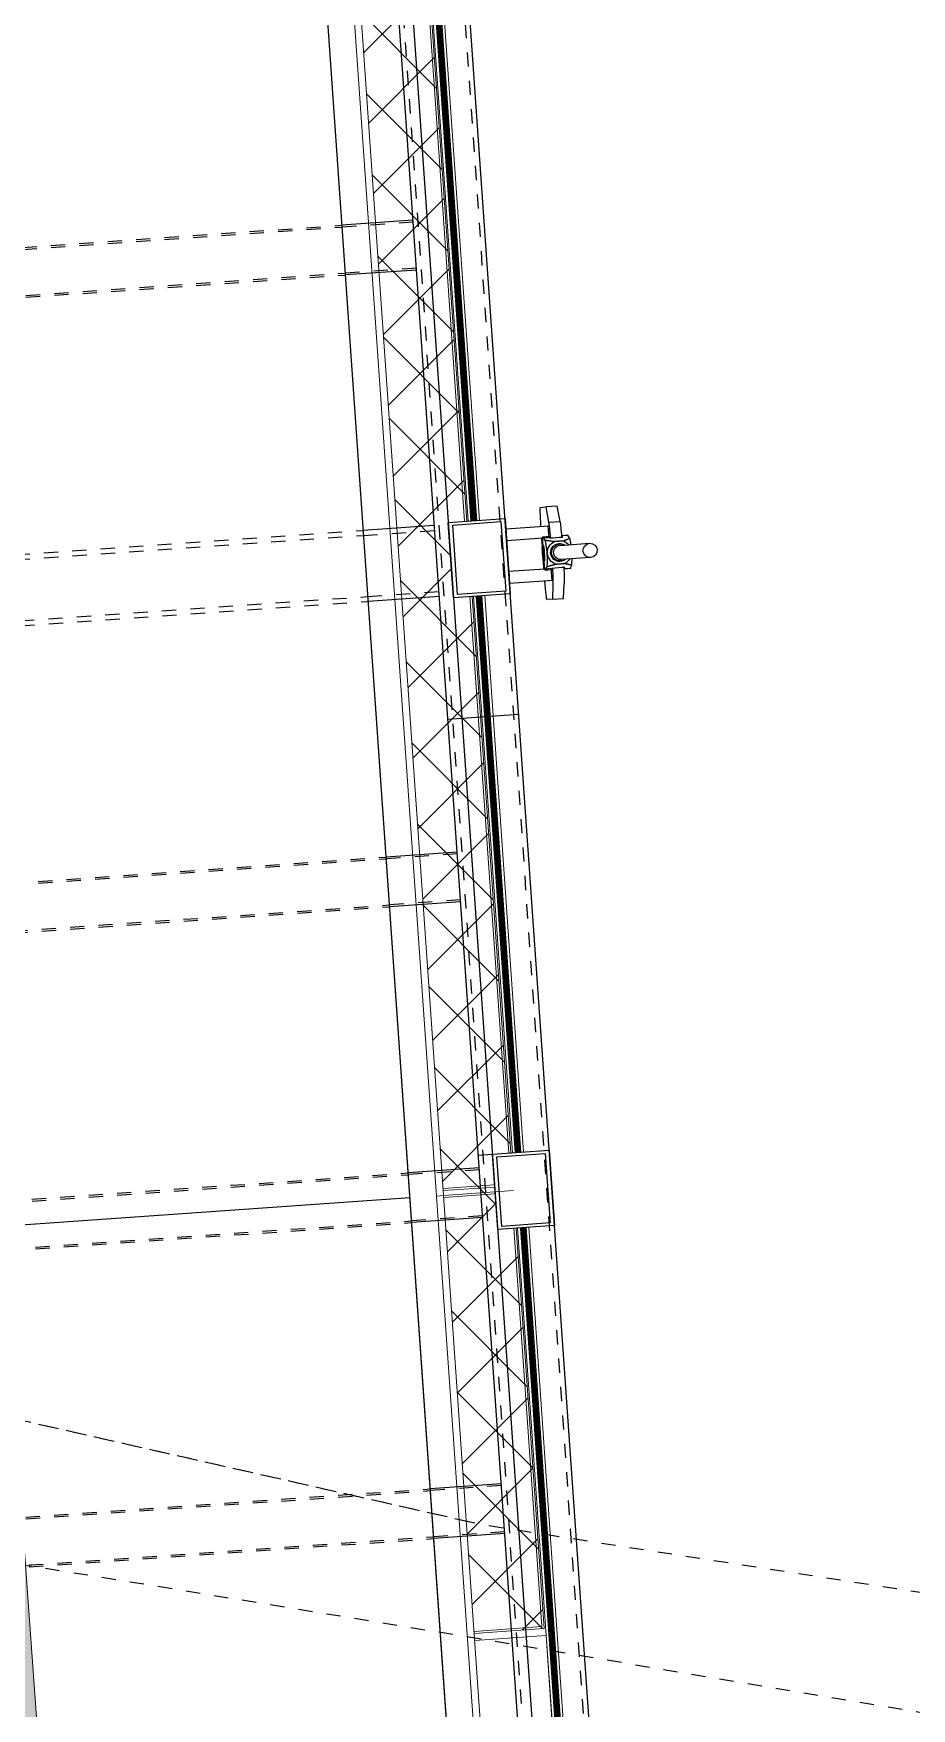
# Model space of a CAD drawing. Header units: millimetres. Extents: x 50357 to 985146, y 723188 to 1803594.
# Drawn here: x 834550.24 to 834556.41, y 818168.17 to 818179.94 of the extents above; entities that cross this region are included whole.
import ezdxf
from ezdxf.xclip import XClip

# ---------------------------------------------------------------- set-up
doc = ezdxf.new("R2010")
doc.units = ezdxf.units.MM
doc.header["$LTSCALE"] = 3
doc.header["$MEASUREMENT"] = 0
for name, pattern in [('DASHED2', [0.375, 0.25, -0.125]), ('x-baseplan$0$DGN Style 2', [1.94727e-06, 0, -1.94727e-06]), ('XXASB-PIW-ARC-DWG-1012-MWP-XXXX-WS3-XC$0$XXXXX-PIW-P-ASB_BRIDGE_DECK_STR-XXX$0$Member Hidden', [4.5, 2.5, -2])]:
    doc.linetypes.add(name, pattern=pattern)
doc.layers.add('-Excluded area line', color=7, linetype='DASHED2', lineweight=40)
doc.layers.add('00_Xref', color=7, linetype='Continuous')
for name, color, linetype, true_color in [('WKD071__', 7, 'Continuous', 0x6e6e6e), ('x-baseplan$0$AR-ROAD_AR_BS_MI_', 7, 'Continuous', 0x6d6d6d), ('XXASB-PIW-ARC-DWG-1012-MWP-XXXX-WS3-XC$0$XXXXX-PIW-P-ASB_BRIDGE_DECK_ARC-XXX$0$A-GENM_PATT', 7, 'Continuous', 0x6e6e6e), ('XXASB-PIW-ARC-DWG-1012-MWP-XXXX-WS3-XC$0$XXXXX-PIW-P-ASB_BRIDGE_DECK_STR-XXX$0$A-GENM', 7, 'Continuous', 0x6e6e6e), ('XXASB-PIW-ARC-DWG-1012-MWP-XXXX-WS3-XC$0$XXXXX-PIW-P-ASB_BRIDGE_DECK_STR-XXX$0$ADS280__', 7, 'Continuous', 0x6e6e6e), ('XXASB-PIW-ARC-DWG-1012-MWP-XXXX-WS3-XC$0$XXXXX-PIW-P-ASB_BRIDGE_DECK_STR-XXX$0$ADS280_B', 7, 'Continuous', 0x6e6e6e), ('XXASB-PIW-ARC-DWG-1012-MWP-XXXX-WS3-XC$0$XXXXX-PIW-P-ASB_BRIDGE_DECK_STR-XXX$0$ADS280_BConn', 7, 'Continuous', 0x6e6e6e), ('XXASB-PIW-ARC-DWG-1012-MWP-XXXX-WS3-XC$0$XXXXX-PIW-P-ASB_BRIDGE_DECK_STR-XXX$0$ADS280_C', 7, 'Continuous', 0x6e6e6e), ('XXASB-PIW-ARC-DWG-1012-MWP-XXXX-WS3-XC$0$XXXXX-PIW-P-ASB_BRIDGE_DECK_STR-XXX$0$ADS280_H', 7, 'XXASB-PIW-ARC-DWG-1012-MWP-XXXX-WS3-XC$0$XXXXX-PIW-P-ASB_BRIDGE_DECK_STR-XXX$0$Member Hidden', 0x6e6e6e)]:
    doc.layers.add(name, color=color, linetype=linetype, true_color=true_color)
for name, color, linetype, lineweight, true_color in [('XXASB-PIW-ARC-DWG-1012-MWP-XXXX-WS3-XC$0$XXXXX-PIW-P-ASB_BRIDGE_DECK_ARC-XXX$0$A-FLOR-HRAL', 7, 'Continuous', 13, 0x6e6e6e), ('XXASB-PIW-ARC-DWG-1012-MWP-XXXX-WS3-XC$0$XXXXX-PIW-P-ASB_BRIDGE_DECK_ARC-XXX$0$A-GENM', 7, 'Continuous', 13, 0x6e6e6e), ('XXASB-PIW-ARC-DWG-1012-MWP-XXXX-WS3-XC$0$XXXXX-PIW-P-ASB_BRIDGE_DECK_ARC-XXX$0$ADS280__', 7, 'Continuous', 13, 0x6e6e6e), ('XXASB-PIW-ARC-DWG-1012-MWP-XXXX-WS3-XC$0$XXXXX-PIW-P-ASB_BRIDGE_DECK_ARC-XXX$0$Q-SPCQ', 7, 'Continuous', 13, 0x6e6e6e)]:
    doc.layers.add(name, color=color, linetype=linetype, lineweight=lineweight, true_color=true_color)

# ---------------------------------------------------------------- blocks, each defined once
blk = doc.blocks.new('x-baseplan')
blk.add_lwpolyline([(834550.55, 818213.81), (834557.171, 818119.106), (834549.739, 818118.586), (834547.98, 818143.75), (834547.581, 818143.722), (834547.541, 818144.296), (834539.964, 818143.766), (834540.021, 818142.96), (834532.454, 818142.451), (834523.973, 818144.32), (834526.254, 818154.672), (834539.411, 818151.675), (834539.646, 818148.322), (834547.222, 818148.851), (834547.183, 818149.408), (834547.582, 818149.436), (834542.996, 818215.041), (834543.221, 818215.057), (834550.326, 818213.794), (834550.55, 818213.81)])
at = {"layer": 'x-baseplan$0$AR-ROAD_AR_BS_MI_', "linetype": 'x-baseplan$0$DGN Style 2', "flags": 128}
for points in [[(834532.49, 818174.86), (834545.292, 818171.3), (834553.397, 818169.464)], [(834545.641, 818171.221), (834553.397, 818169.464), (834561.667, 818168.187)]]:
    blk.add_lwpolyline(points, dxfattribs=at)
at = {"layer": 'x-baseplan$0$AR-ROAD_AR_BS_MI_', "linetype": 'x-baseplan$0$DGN Style 2'}
blk.add_open_spline([(834538.535, 818171.346), (834540.562, 818170.897), (834542.488, 818170.49), (834544.409, 818170.051), (834548.912, 818169.401), (834553.779, 818168.607), (834558.641, 818167.776), (834562.324, 818167.306), (834564.62, 818166.967), (834567.293, 818166.654), (834569.14, 818166.468), (834571.076, 818166.28), (834572.642, 818166.119), (834572.73, 818166.11)], degree=3, knots=[0, 0, 0, 0, 0.085908, 0.176337, 0.176337, 0.493305, 0.617997, 0.617997, 0.825815, 0.825815, 0.859067, 0.992071, 1, 1, 1, 1], dxfattribs=at)
blk = doc.blocks.new('XXASB-PIW-ARC-DWG-1012-MWP-XXXX-WS3-XC$0$XXXXX-PIW-P-ASB_BRIDGE_DECK_ARC-XXX$0$Top Rail Type - Top Rail_Internal_-3272144-DECK F_F_L__ARC')
at = {"layer": 'XXASB-PIW-ARC-DWG-1012-MWP-XXXX-WS3-XC$0$XXXXX-PIW-P-ASB_BRIDGE_DECK_ARC-XXX$0$A-FLOR-HRAL'}
for p, q in [((-666660, 127659), (-666710, 127659)), ((-666710, 127659), (-666710, 107094)), ((-666660, 127659), (-666660, 107098))]:
    blk.add_line(p, q, dxfattribs=at)
blk = doc.blocks.new('XXASB-PIW-ARC-DWG-1012-MWP-XXXX-WS3-XC$0$XXXXX-PIW-P-ASB_BRIDGE_DECK_ARC-XXX$0$Railing - Sabco_Joint-3422319-DECK F_F_L__ARC')
at = {"layer": 'XXASB-PIW-ARC-DWG-1012-MWP-XXXX-WS3-XC$0$XXXXX-PIW-P-ASB_BRIDGE_DECK_ARC-XXX$0$A-FLOR-HRAL'}
for p, q in [((-9, 1), (-8, 1)), ((-9, 1), (-9, 0)), ((-8, 1), (-1, 1)), ((-8, 0), (-8, 1)), ((-1, 0), (-1, 1)), ((1, 1), (8, 1)), ((1, 1), (1, 0)), ((8, 1), (9, 1)), ((8, 1), (8, 0)), ((9, 1), (9, 0)), ((-8, 0), (-9, 0)), ((-1, 0), (-8, 0)), ((8, 0), (1, 0)), ((9, 0), (8, 0))]:
    blk.add_line(p, q, dxfattribs=at)
blk = doc.blocks.new('XXASB-PIW-ARC-DWG-1012-MWP-XXXX-WS3-XC$0$XXXXX-PIW-P-ASB_BRIDGE_DECK_ARC-XXX$0$Railing - Railing-3272197-DECK F_F_L__ARC')
at = {"layer": 'XXASB-PIW-ARC-DWG-1012-MWP-XXXX-WS3-XC$0$XXXXX-PIW-P-ASB_BRIDGE_DECK_ARC-XXX$0$A-FLOR-HRAL'}
for p, q in [((-666157, 127394), (-666157, 123474)), ((-666138, 123474), (-666138, 127394)), ((-666135, 123474), (-666135, 127394)), ((-666128, 123474), (-666128, 127394)), ((-666126, 126460), (-666126, 127394)), ((-666125, 126460), (-666125, 127394)), ((-666119, 123474), (-666119, 127394)), ((-666116, 123474), (-666116, 127394)), ((-666110, 126460), (-666110, 127394)), ((-666109, 126460), (-666109, 127394)), ((-666107, 123474), (-666107, 127394)), ((-666100, 123474), (-666100, 127394)), ((-666097, 123474), (-666097, 127394)), ((-666078, 123474), (-666078, 127394)), ((-666126, 125260), (-666126, 126459)), ((-666125, 125260), (-666125, 126459)), ((-666110, 125260), (-666110, 126459)), ((-666109, 125260), (-666109, 126459)), ((-666126, 124060), (-666126, 125259)), ((-666125, 124060), (-666125, 125259)), ((-666110, 124060), (-666110, 125259)), ((-666109, 124060), (-666109, 125259)), ((-666126, 123474), (-666126, 124059)), ((-666125, 123474), (-666125, 124059)), ((-666110, 123474), (-666110, 124059)), ((-666109, 123474), (-666109, 124059))]:
    blk.add_line(p, q, dxfattribs=at)
at = {"rotation": 359.9997051364439}
for p in [(-666118, 126459), (-666118, 125259), (-666118, 124059)]:
    blk.add_blockref('XXASB-PIW-ARC-DWG-1012-MWP-XXXX-WS3-XC$0$XXXXX-PIW-P-ASB_BRIDGE_DECK_ARC-XXX$0$Railing - Sabco_Joint-3422319-DECK F_F_L__ARC', p, dxfattribs=at)
blk = doc.blocks.new('XXASB-PIW-ARC-DWG-1012-MWP-XXXX-WS3-XC$0$XXXXX-PIW-P-ASB_BRIDGE_DECK_ARC-XXX$0$Top Rail Type - Top Rail_Internal_-3272781-DECK F_F_L__ARC')
at = {"layer": 'XXASB-PIW-ARC-DWG-1012-MWP-XXXX-WS3-XC$0$XXXXX-PIW-P-ASB_BRIDGE_DECK_ARC-XXX$0$A-FLOR-HRAL'}
for p, q in [((-666710, 127659), (-666710, 164873)), ((-666660, 127659), (-666660, 164870)), ((-666710, 127659), (-666660, 127659))]:
    blk.add_line(p, q, dxfattribs=at)
blk = doc.blocks.new('XXASB-PIW-ARC-DWG-1012-MWP-XXXX-WS3-XC$0$XXXXX-PIW-P-ASB_BRIDGE_DECK_ARC-XXX$0$Railing - Railing-3272793-DECK F_F_L__ARC')
at = {"layer": 'XXASB-PIW-ARC-DWG-1012-MWP-XXXX-WS3-XC$0$XXXXX-PIW-P-ASB_BRIDGE_DECK_ARC-XXX$0$A-FLOR-HRAL'}
for p, q in [((-666157, 136294), (-666157, 132374)), ((-666138, 132374), (-666138, 136294)), ((-666135, 132374), (-666135, 136294)), ((-666128, 132374), (-666128, 136294)), ((-666126, 132374), (-666126, 136294)), ((-666125, 132374), (-666125, 136294)), ((-666119, 132374), (-666119, 136294)), ((-666118, 132374), (-666118, 136294)), ((-666117, 132374), (-666117, 136294)), ((-666116, 132374), (-666116, 136294)), ((-666110, 132374), (-666110, 136294)), ((-666109, 132374), (-666109, 136294)), ((-666107, 132374), (-666107, 136294)), ((-666100, 132374), (-666100, 136294)), ((-666097, 132374), (-666097, 136294)), ((-666078, 132374), (-666078, 136294)), ((-666157, 131844), (-666157, 127924)), ((-666138, 127924), (-666138, 131844)), ((-666135, 127924), (-666135, 131844)), ((-666128, 127924), (-666128, 131844)), ((-666126, 127924), (-666126, 131844)), ((-666125, 127924), (-666125, 131844)), ((-666119, 127924), (-666119, 131844)), ((-666118, 127924), (-666118, 131844)), ((-666117, 127924), (-666117, 131844)), ((-666116, 127924), (-666116, 131844)), ((-666110, 127924), (-666110, 131844)), ((-666109, 127924), (-666109, 131844)), ((-666107, 127924), (-666107, 131844)), ((-666100, 127924), (-666100, 131844)), ((-666097, 127924), (-666097, 131844)), ((-666078, 127924), (-666078, 131844))]:
    blk.add_line(p, q, dxfattribs=at)
blk = doc.blocks.new('XXASB-PIW-ARC-DWG-1012-MWP-XXXX-WS3-XC$0$XXXXX-PIW-P-ASB_BRIDGE_DECK_ARC-XXX$0$Irrigation Point - Irrigation Point-V9-DECK F_F_L__ARC')
at = {"layer": 'XXASB-PIW-ARC-DWG-1012-MWP-XXXX-WS3-XC$0$XXXXX-PIW-P-ASB_BRIDGE_DECK_ARC-XXX$0$A-GENM'}
for p, q in [((-500, 227), (-500, -275)), ((500, -275), (500, 227)), ((-229, 115), (-229, 115)), ((-500, -275), (500, -275))]:
    blk.add_line(p, q, dxfattribs=at)
at = {"layer": 'XXASB-PIW-ARC-DWG-1012-MWP-XXXX-WS3-XC$0$XXXXX-PIW-P-ASB_BRIDGE_DECK_ARC-XXX$0$A-GENM', "flags": 128}
blk.add_lwpolyline([(-229, 85), (-229, 85), (-229, 85)], dxfattribs=at)
blk = doc.blocks.new('XXASB-PIW-ARC-DWG-1012-MWP-XXXX-WS3-XC$0$XXXXX-PIW-P-ASB_BRIDGE_DECK_ARC-XXX')
at = {"layer": 'XXASB-PIW-ARC-DWG-1012-MWP-XXXX-WS3-XC$0$XXXXX-PIW-P-ASB_BRIDGE_DECK_ARC-XXX$0$A-GENM_PATT'}
h = blk.add_hatch(dxfattribs=at)
h.set_pattern_fill('ANSI37', color=256, scale=3000)
h.set_pattern_definition([(45, (6708.63, 468.96), (-265.16504294, 265.16504294), []), (135, (6708.63, 468.96), (-265.16504294, -265.16504294), [])])
h.paths.add_polyline_path([(834551553, 818194271), (834551915, 818194296), (834551960, 818193649), (834552090, 818193658), (834552351, 818189917), (834552221, 818189908), (834552270, 818189210), (834552400, 818189219), (834552667, 818185393), (834552538, 818185384), (834552575, 818184855), (834552704, 818184864), (834552978, 818180954), (834552848, 818180945), (834552885, 818180416), (834553015, 818180425), (834553288, 818176515), (834553158, 818176506), (834553195, 818175977), (834553325, 818175986), (834553598, 818172076), (834553469, 818172067), (834553505, 818171538), (834553635, 818171547), (834553832, 818168734), (834553341, 818168699)])
at = {"layer": 'XXASB-PIW-ARC-DWG-1012-MWP-XXXX-WS3-XC$0$XXXXX-PIW-P-ASB_BRIDGE_DECK_ARC-XXX$0$Q-SPCQ'}
h = blk.add_hatch(dxfattribs=at)
h.set_pattern_fill('FLEX', color=256, scale=10, angle=93.9987)
h.set_pattern_definition([(93.998705, (834733143.105, 817782021.74), (-63.345417, -4.4281045), [63.5, -63.5]), (138.998705, (834733138.677, 817782085.085), (-63.345417, -4.4281045), [15.875, -58.052561, 15.875, -89.802561])])
h.paths.add_polyline_path([(834551476, 818147152), (834551775, 818147173), (834546924, 818214372), (834546620, 818214426)])
at = {"layer": 'XXASB-PIW-ARC-DWG-1012-MWP-XXXX-WS3-XC$0$XXXXX-PIW-P-ASB_BRIDGE_DECK_ARC-XXX$0$A-GENM'}
for p, q in [((834553000, 818180424), (834553273, 818176514)), ((834553288, 818176515), (834553015, 818180425)), ((834553310, 818175985), (834553583, 818172075)), ((834553598, 818172076), (834553325, 818175986)), ((834553484, 818171851), (834553122, 818171826)), ((834553123, 818171811), (834553485, 818171836)), ((834553617, 818171811), (834553125, 818171777)), ((834553126, 818171762), (834553488, 818171787)), ((834553620, 818171546), (834553816, 818168748)), ((834553832, 818168734), (834553635, 818171547)), ((834553816, 818168748), (834553339, 818168714)), ((834553341, 818168699), (834553832, 818168734))]:
    blk.add_line(p, q, dxfattribs=at)
at = {"layer": 'XXASB-PIW-ARC-DWG-1012-MWP-XXXX-WS3-XC$0$XXXXX-PIW-P-ASB_BRIDGE_DECK_ARC-XXX$0$ADS280__'}
for p, q in [((834550324, 818208447), (834554796, 818144477)), ((834546654, 818171324), (834552888, 818171760))]:
    blk.add_line(p, q, dxfattribs=at)
at = {"layer": 'XXASB-PIW-ARC-DWG-1012-MWP-XXXX-WS3-XC$0$XXXXX-PIW-P-ASB_BRIDGE_DECK_ARC-XXX$0$Q-SPCQ'}
blk.add_lwpolyline([(834551476, 818147152), (834551775, 818147173), (834546924, 818214372), (834546620, 818214426)], close=True, dxfattribs=at)
at = {"layer": 'XXASB-PIW-ARC-DWG-1012-MWP-XXXX-WS3-XC$0$XXXXX-PIW-P-ASB_BRIDGE_DECK_ARC-XXX$0$A-FLOR-HRAL', "rotation": 3.999000000000387}
for name in ['XXASB-PIW-ARC-DWG-1012-MWP-XXXX-WS3-XC$0$XXXXX-PIW-P-ASB_BRIDGE_DECK_ARC-XXX$0$Railing - Railing-3272793-DECK F_F_L__ARC', 'XXASB-PIW-ARC-DWG-1012-MWP-XXXX-WS3-XC$0$XXXXX-PIW-P-ASB_BRIDGE_DECK_ARC-XXX$0$Top Rail Type - Top Rail_Internal_-3272781-DECK F_F_L__ARC', 'XXASB-PIW-ARC-DWG-1012-MWP-XXXX-WS3-XC$0$XXXXX-PIW-P-ASB_BRIDGE_DECK_ARC-XXX$0$Top Rail Type - Top Rail_Internal_-3272144-DECK F_F_L__ARC', 'XXASB-PIW-ARC-DWG-1012-MWP-XXXX-WS3-XC$0$XXXXX-PIW-P-ASB_BRIDGE_DECK_ARC-XXX$0$Railing - Railing-3272197-DECK F_F_L__ARC']:
    blk.add_blockref(name, (835227065, 818090920), dxfattribs=at)
at = {"layer": 'XXASB-PIW-ARC-DWG-1012-MWP-XXXX-WS3-XC$0$XXXXX-PIW-P-ASB_BRIDGE_DECK_ARC-XXX$0$A-GENM', "rotation": 93.98586585107876}
blk.add_blockref('XXASB-PIW-ARC-DWG-1012-MWP-XXXX-WS3-XC$0$XXXXX-PIW-P-ASB_BRIDGE_DECK_ARC-XXX$0$Irrigation Point - Irrigation Point-V9-DECK F_F_L__ARC', (834553606, 818168166), dxfattribs=at)
blk = doc.blocks.new('XXASB-PIW-ARC-DWG-1012-MWP-XXXX-WS3-XC$0$XXXXX-PIW-P-ASB_BRIDGE_DECK_STR-XXX$0$C2')
at = {"layer": 'XXASB-PIW-ARC-DWG-1012-MWP-XXXX-WS3-XC$0$XXXXX-PIW-P-ASB_BRIDGE_DECK_STR-XXX$0$ADS280_C'}
for points in [[(-265, 200), (265, 200), (265, -200), (-265, -200)], [(-245, 170), (245, 170), (245, -170), (-245, -170)]]:
    blk.add_lwpolyline(points, close=True, dxfattribs=at)
blk = doc.blocks.new('XXASB-PIW-ARC-DWG-1012-MWP-XXXX-WS3-XC$0$XXXXX-PIW-P-ASB_BRIDGE_DECK_STR-XXX$0$Hanger Joint - Hanger Joint-V14-DECK F_F_L__STR')
at = {"layer": 'XXASB-PIW-ARC-DWG-1012-MWP-XXXX-WS3-XC$0$XXXXX-PIW-P-ASB_BRIDGE_DECK_STR-XXX$0$A-GENM'}
for p, q in [((834555111, 818158859), (834555072, 818158856)), ((834555111, 818158859), (834555190, 818158864)), ((834555129, 818158754), (834555111, 818158859)), ((834555190, 818158864), (834555209, 818158760)), ((834555082, 818158639), (834555086, 818158581)), ((834555093, 818158482), (834555097, 818158424)), ((834555156, 818158210), (834555160, 818158318)), ((834555160, 818158318), (834555240, 818158324)), ((834555240, 818158324), (834555236, 818158216)), ((834555117, 818158208), (834555156, 818158210)), ((834555236, 818158216), (834555156, 818158210))]:
    blk.add_line(p, q, dxfattribs=at)
for centre, major_axis, start_param, end_param in [((834555083, 818158707), (-10, 150), 0, 1.452786), ((834555222, 818158541), (-16, 230), 5.198748, 5.968692), ((834555142, 818158535), (-16, 230), 5.199753, 5.968692), ((834555142, 818158535), (-16, 230), 3.477995, 4.225484), ((834555222, 818158541), (-16, 230), 3.477995, 4.226477), ((834555107, 818158357), (-10, 150), 1.688806, 3.141593)]:
    blk.add_ellipse(centre, major_axis=major_axis, ratio=0.035329, start_param=start_param, end_param=end_param, dxfattribs=at)
blk = doc.blocks.new('XXASB-PIW-ARC-DWG-1012-MWP-XXXX-WS3-XC$0$XXXXX-PIW-P-ASB_BRIDGE_DECK_STR-XXX$0$Hanger Node - Hanger Node-V24-DECK F_F_L__STR')
at = {"layer": 'XXASB-PIW-ARC-DWG-1012-MWP-XXXX-WS3-XC$0$XXXXX-PIW-P-ASB_BRIDGE_DECK_STR-XXX$0$A-GENM'}
for p, q in [((834546112, 818157998), (834546123, 818158022)), ((834546166, 818158026), (834546123, 818158023)), ((834546123, 818158022), (834546166, 818158025)), ((834546161, 818158015), (834546166, 818158025)), ((834546194, 818157970), (834546190, 818157970)), ((834546255, 818158031), (834546251, 818158022)), ((834546255, 818158031), (834546298, 818158034)), ((834546299, 818158035), (834546256, 818158032)), ((834546298, 818158034), (834546288, 818158010)), ((834546309, 818157973), (834546304, 818157973)), ((834546313, 818157967), (834546309, 818157973)), ((834546198, 818157850), (834546202, 818157850)), ((834546301, 818157824), (834546314, 818157801)), ((834546312, 818157863), (834546317, 818157863)), ((834546317, 818157863), (834546320, 818157870)), ((834546139, 818157789), (834546125, 818157811)), ((834546139, 818157789), (834546182, 818157792)), ((834546140, 818157788), (834546183, 818157791)), ((834546182, 818157792), (834546176, 818157801)), ((834546266, 818157807), (834546272, 818157798)), ((834546272, 818157798), (834546314, 818157801)), ((834546272, 818157797), (834546315, 818157800))]:
    blk.add_line(p, q, dxfattribs=at)
at = {"layer": 'XXASB-PIW-ARC-DWG-1012-MWP-XXXX-WS3-XC$0$XXXXX-PIW-P-ASB_BRIDGE_DECK_STR-XXX$0$A-GENM', "flags": 128}
for points in [[(834546251, 818158022), (834546229, 818158019), (834546206, 818158018), (834546183, 818158016), (834546161, 818158015)], [(834546176, 818157801), (834546198, 818157803), (834546221, 818157805), (834546244, 818157806), (834546266, 818157807)]]:
    blk.add_lwpolyline(points, dxfattribs=at)
at = {"layer": 'XXASB-PIW-ARC-DWG-1012-MWP-XXXX-WS3-XC$0$XXXXX-PIW-P-ASB_BRIDGE_DECK_STR-XXX$0$A-GENM'}
for centre, major_axis, ratio, start_param, end_param in [((834546131, 818157905), (-8, 118), 0.035329, 6.176011, 6.419948), ((834546199, 818157910), (-5.9, 84.8), 0.999376, 0.359432, 0.938516), ((834546198, 818157910), (-4.4, 63.2), 0.999376, 0.000003, 0.649708), ((834546194, 818157910), (-4.2, 59.9), 0.999376, 0.000002, 0.558196), ((834546174, 818157908), (-8, 118), 0.035329, 6.119778, 6.419948), ((834546194, 818157910), (-4.2, 59.9), 0.999376, 3.141599, 6.283191), ((834546198, 818157910), (-4.4, 63.2), 0.999376, 3.141592, 6.283185), ((834546198, 818157910), (-4.2, 59.9), 0.999376, 3.141595, 6.283188), ((834546190, 818157910), (-3.5, 49.9), 0.999376, 5.834386, 5.870449), ((834546199, 818157910), (-5.9, 84.8), 0.999376, 3.501025, 5.923751), ((834546190, 818157910), (-3.5, 49.9), 0.999376, 5.331252, 5.420692), ((834546264, 818157915), (-8, 118), 0.035329, 6.176011, 6.419948), ((834546307, 818157918), (-8, 118), 0.035329, 5.184875, 6.419948), ((834546308, 818157918), (-3.8, 54.9), 0.035329, 6.058786, 7.853982), ((834546307, 818157918), (-3.2, 45.6), 0.035329, 0.261799, 1.570796), ((834546313, 818157918), (-3.8, 54.9), 0.035329, 5.989381, 7.853982), ((834546316, 818157918), (-3.4, 48.8), 0.035329, 4.712389, 7.853982), ((834546199, 818157910), (-5.9, 84.8), 0.999376, 2.203089, 2.782161), ((834546198, 818157910), (-4.4, 63.2), 0.999376, 2.491885, 3.141589), ((834546194, 818157910), (-4.2, 59.9), 0.999376, 2.5834, 3.141593), ((834546190, 818157910), (-3.5, 49.9), 0.999376, 3.554329, 3.590392), ((834546190, 818157910), (-3.5, 49.9), 0.999376, 4.00824, 4.075667), ((834546190, 818157910), (-3.5, 49.9), 0.999376, 4.904436, 4.936786), ((834546190, 818157910), (-3.5, 49.9), 0.999376, 4.48799, 4.52034), ((834546307, 818157918), (-3.2, 45.6), 0.035329, 1.570796, 2.879793), ((834546308, 818157918), (-3.8, 54.9), 0.035329, 1.570796, 3.365992), ((834546313, 818157918), (-3.8, 54.9), 0.035329, 1.570796, 3.435396), ((834546307, 818157918), (-8, 118), 0.035329, 3.00483, 4.239903), ((834546316, 818157918), (-3.4, 48.8), 0.035329, 1.570796, 4.712389), ((834546131, 818157905), (-8, 118), 0.035329, 3.00483, 3.248767), ((834546174, 818157908), (-8, 118), 0.035329, 3.00483, 3.308379), ((834546264, 818157915), (-8, 118), 0.035329, 3.00483, 3.248767)]:
    blk.add_ellipse(centre, major_axis=major_axis, ratio=ratio, start_param=start_param, end_param=end_param, dxfattribs=at)
for points, knots in [([(834546111, 818157954), (834546111, 818157955), (834546111, 818157956), (834546111, 818157958), (834546111, 818157962), (834546111, 818157966), (834546111, 818157973), (834546111, 818157981), (834546112, 818157989), (834546112, 818157995), (834546112, 818157998)], [0.6920213, 0.6920213, 0.6920213, 0.6920213, 0.7, 0.7166667, 0.7333333, 0.7666667, 0.8, 0.8666667, 0.9333333, 1, 1, 1, 1]), ([(834546112, 818157998), (834546115, 818157997), (834546121, 818157995), (834546128, 818157994), (834546135, 818157992), (834546140, 818157991), (834546145, 818157990), (834546150, 818157989), (834546157, 818157988), (834546161, 818157988), (834546164, 818157987)], [0, 0, 0, 0, 0.2, 0.4, 0.5, 0.6, 0.7, 0.8, 0.9, 1, 1, 1, 1]), ([(834546164, 818157987), (834546167, 818157987), (834546170, 818157988), (834546175, 818157988), (834546178, 818157988), (834546183, 818157988), (834546188, 818157988), (834546191, 818157989), (834546193, 818157989)], [0, 0, 0, 0, 0.333333, 0.416667, 0.5, 0.666667, 0.833333, 1, 1, 1, 1]), ([(834546193, 818157989), (834546195, 818157989), (834546199, 818157989), (834546204, 818157990), (834546208, 818157990), (834546211, 818157990), (834546216, 818157991), (834546220, 818157991), (834546223, 818157992)], [0, 0, 0, 0, 0.166667, 0.333333, 0.5, 0.583333, 0.666667, 1, 1, 1, 1]), ([(834546223, 818157992), (834546226, 818157992), (834546232, 818157993), (834546239, 818157995), (834546246, 818157997), (834546252, 818157999), (834546259, 818158001), (834546267, 818158003), (834546276, 818158006), (834546284, 818158009), (834546288, 818158010)], [0, 0, 0, 0, 0.1, 0.2, 0.3, 0.4, 0.5, 0.6, 0.8, 1, 1, 1, 1]), ([(834546288, 818158010), (834546287, 818158007), (834546287, 818158002), (834546287, 818157993), (834546286, 818157985), (834546286, 818157979), (834546286, 818157974), (834546286, 818157971), (834546286, 818157968), (834546286, 818157966), (834546286, 818157964), (834546286, 818157962), (834546286, 818157960), (834546286, 818157958), (834546286, 818157956), (834546286, 818157953), (834546286, 818157951), (834546286, 818157949), (834546286, 818157949), (834546286, 818157947), (834546286, 818157946), (834546286, 818157944), (834546286, 818157942), (834546286, 818157939), (834546286, 818157936), (834546286, 818157933), (834546287, 818157931), (834546287, 818157930), (834546287, 818157928), (834546287, 818157926), (834546287, 818157923), (834546287, 818157920), (834546287, 818157916), (834546288, 818157913), (834546288, 818157909), (834546288, 818157906), (834546288, 818157904), (834546288, 818157903), (834546289, 818157901), (834546289, 818157900), (834546289, 818157897), (834546289, 818157893), (834546290, 818157890), (834546290, 818157888), (834546290, 818157887), (834546290, 818157885), (834546291, 818157884), (834546291, 818157883), (834546291, 818157882), (834546291, 818157880), (834546291, 818157877), (834546292, 818157874), (834546292, 818157872), (834546292, 818157871), (834546293, 818157869), (834546293, 818157867), (834546293, 818157865), (834546294, 818157862), (834546294, 818157859), (834546295, 818157855), (834546296, 818157848), (834546297, 818157840), (834546299, 818157832), (834546300, 818157826), (834546301, 818157824)], [0, 0, 0, 0, 0.066667, 0.133333, 0.2, 0.233333, 0.266667, 0.283333, 0.3, 0.316667, 0.325, 0.333333, 0.341667, 0.35, 0.366667, 0.383333, 0.391667, 0.395833, 0.4, 0.404167, 0.408333, 0.416667, 0.425, 0.433333, 0.45, 0.458333, 0.4625, 0.466667, 0.470833, 0.475, 0.483333, 0.491667, 0.5, 0.508333, 0.516667, 0.525, 0.529167, 0.533333, 0.5375, 0.541667, 0.55, 0.566667, 0.575, 0.583333, 0.591667, 0.595833, 0.6, 0.604167, 0.608333, 0.616667, 0.633333, 0.65, 0.658333, 0.666667, 0.675, 0.683333, 0.7, 0.716667, 0.733333, 0.766667, 0.8, 0.866667, 0.933333, 1, 1, 1, 1]), ([(834546125, 818157811), (834546125, 818157814), (834546124, 818157820), (834546122, 818157828), (834546121, 818157836), (834546119, 818157842), (834546119, 818157847), (834546118, 818157850), (834546118, 818157852), (834546118, 818157854), (834546118, 818157854)], [0, 0, 0, 0, 0.0666667, 0.1333333, 0.2, 0.2333333, 0.2666667, 0.2833333, 0.3, 0.307938, 0.307938, 0.307938, 0.307938]), ([(834546175, 818157829), (834546173, 818157828), (834546168, 818157827), (834546162, 818157825), (834546156, 818157823), (834546151, 818157822), (834546147, 818157820), (834546141, 818157818), (834546133, 818157815), (834546128, 818157813), (834546125, 818157811)], [0, 0, 0, 0, 0.1, 0.2, 0.3, 0.4, 0.5, 0.6, 0.8, 1, 1, 1, 1]), ([(834546204, 818157831), (834546202, 818157831), (834546199, 818157831), (834546194, 818157831), (834546190, 818157830), (834546186, 818157830), (834546182, 818157829), (834546178, 818157829), (834546175, 818157829)], [0, 0, 0, 0, 0.166667, 0.333333, 0.5, 0.583333, 0.666667, 1, 1, 1, 1]), ([(834546234, 818157833), (834546231, 818157833), (834546227, 818157833), (834546223, 818157832), (834546219, 818157832), (834546215, 818157832), (834546210, 818157832), (834546206, 818157832), (834546204, 818157831)], [0, 0, 0, 0, 0.333333, 0.416667, 0.5, 0.666667, 0.833333, 1, 1, 1, 1]), ([(834546301, 818157824), (834546297, 818157824), (834546289, 818157826), (834546279, 818157827), (834546271, 818157829), (834546264, 818157830), (834546258, 818157830), (834546251, 818157831), (834546243, 818157832), (834546237, 818157833), (834546234, 818157833)], [0, 0, 0, 0, 0.2, 0.4, 0.5, 0.6, 0.7, 0.8, 0.9, 1, 1, 1, 1])]:
    blk.add_open_spline(points, degree=3, knots=knots, dxfattribs=at)
blk = doc.blocks.new('XXASB-PIW-ARC-DWG-1012-MWP-XXXX-WS3-XC$0$XXXXX-PIW-P-ASB_BRIDGE_DECK_STR-XXX$0$Hanger Rod M100 - Vertical Rod-3372036-DECK F_F_L__STR')
at = {"layer": 'XXASB-PIW-ARC-DWG-1012-MWP-XXXX-WS3-XC$0$XXXXX-PIW-P-ASB_BRIDGE_DECK_STR-XXX$0$A-GENM'}
for p, q in [((834546187, 818157959), (834545980, 818157945)), ((834545987, 818157845), (834546194, 818157860))]:
    blk.add_line(p, q, dxfattribs=at)
for centre, start_param, end_param in [((834545984, 818157895), 0.000004, 3.141596), ((834545984, 818157895), 3.141598, 6.28319), ((834546190, 818157910), 5.345359, 6.283183), ((834546190, 818157910), 3.141591, 5.330727), ((834546190, 818157910), 5.331723, 5.340486)]:
    blk.add_ellipse(centre, major_axis=(-3.5, 49.9), ratio=0.999376, start_param=start_param, end_param=end_param, dxfattribs=at)
blk = doc.blocks.new('XXASB-PIW-ARC-DWG-1012-MWP-XXXX-WS3-XC$0$XXXXX-PIW-P-ASB_BRIDGE_DECK_STR-XXX$0$Steel Plate - 85mm-2198207-DECK F_F_L__STR')
at = {"layer": 'XXASB-PIW-ARC-DWG-1012-MWP-XXXX-WS3-XC$0$XXXXX-PIW-P-ASB_BRIDGE_DECK_STR-XXX$0$A-GENM'}
for p, q in [((-262, -42), (-262, 43)), ((-217, 43), (-262, 43)), ((37, 43), (-217, 43)), ((37, 43), (37, -42)), ((-262, -42), (-234, -42)), ((-234, -42), (37, -42))]:
    blk.add_line(p, q, dxfattribs=at)
blk = doc.blocks.new('XXASB-PIW-ARC-DWG-1012-MWP-XXXX-WS3-XC$0$XXXXX-PIW-P-ASB_BRIDGE_DECK_STR-XXX$0$Steel Plate - 85mm-3367292-DECK F_F_L__STR')
at = {"layer": 'XXASB-PIW-ARC-DWG-1012-MWP-XXXX-WS3-XC$0$XXXXX-PIW-P-ASB_BRIDGE_DECK_STR-XXX$0$A-GENM'}
for p, q in [((-262, -42), (-262, 43)), ((-234, 43), (-262, 43)), ((37, 43), (-234, 43)), ((37, 43), (37, -42)), ((-262, -42), (-217, -42)), ((-217, -42), (37, -42))]:
    blk.add_line(p, q, dxfattribs=at)
blk = doc.blocks.new('XXASB-PIW-ARC-DWG-1012-MWP-XXXX-WS3-XC$0$XXXXX-PIW-P-ASB_BRIDGE_DECK_STR-XXX$0$TIE ROD')
at = {"layer": 'XXASB-PIW-ARC-DWG-1012-MWP-XXXX-WS3-XC$0$XXXXX-PIW-P-ASB_BRIDGE_DECK_STR-XXX$0$A-GENM', "linetype": 'XXASB-PIW-ARC-DWG-1012-MWP-XXXX-WS3-XC$0$XXXXX-PIW-P-ASB_BRIDGE_DECK_STR-XXX$0$Member Hidden'}
for name, p, rotation in [('XXASB-PIW-ARC-DWG-1012-MWP-XXXX-WS3-XC$0$XXXXX-PIW-P-ASB_BRIDGE_DECK_STR-XXX$0$Hanger Rod M100 - Vertical Rod-3372036-DECK F_F_L__STR', (-757970023, 889568332), 266.0012948640198), ('XXASB-PIW-ARC-DWG-1012-MWP-XXXX-WS3-XC$0$XXXXX-PIW-P-ASB_BRIDGE_DECK_STR-XXX$0$Steel Plate - 85mm-2198207-DECK F_F_L__STR', (-150, 37), 270.000000000139), ('XXASB-PIW-ARC-DWG-1012-MWP-XXXX-WS3-XC$0$XXXXX-PIW-P-ASB_BRIDGE_DECK_STR-XXX$0$Steel Plate - 85mm-3367292-DECK F_F_L__STR', (150, 37), 270.000000000139)]:
    blk.add_blockref(name, p, dxfattribs=dict(at, rotation=rotation))
at = {"layer": 'XXASB-PIW-ARC-DWG-1012-MWP-XXXX-WS3-XC$0$XXXXX-PIW-P-ASB_BRIDGE_DECK_STR-XXX$0$A-GENM'}
for name, p, rotation in [('XXASB-PIW-ARC-DWG-1012-MWP-XXXX-WS3-XC$0$XXXXX-PIW-P-ASB_BRIDGE_DECK_STR-XXX$0$Hanger Joint - Hanger Joint-V14-DECK F_F_L__STR', (757970023, -889576632), 86.00129486401981), ('XXASB-PIW-ARC-DWG-1012-MWP-XXXX-WS3-XC$0$XXXXX-PIW-P-ASB_BRIDGE_DECK_STR-XXX$0$Hanger Node - Hanger Node-V24-DECK F_F_L__STR', (-757970023, 889568332), 266.0012948640198)]:
    blk.add_blockref(name, p, dxfattribs=dict(at, rotation=rotation))
blk = doc.blocks.new('XXASB-PIW-ARC-DWG-1012-MWP-XXXX-WS3-XC$0$XXXXX-PIW-P-ASB_BRIDGE_DECK_STR-XXX')
at = {"layer": 'XXASB-PIW-ARC-DWG-1012-MWP-XXXX-WS3-XC$0$XXXXX-PIW-P-ASB_BRIDGE_DECK_STR-XXX$0$ADS280__'}
for p, q in [((834554803, 818144377), (834550324, 818208447)), ((834552888, 818171760), (834546654, 818171324))]:
    blk.add_line(p, q, dxfattribs=at)
at = {"layer": 'XXASB-PIW-ARC-DWG-1012-MWP-XXXX-WS3-XC$0$XXXXX-PIW-P-ASB_BRIDGE_DECK_STR-XXX$0$ADS280_B'}
for p, q in [((834556373, 818136252), (834551201, 818210241)), ((834556373, 818136252), (834551292, 818208940)), ((834554963, 818149250), (834551463, 818199328)), ((834552910, 818178629), (834552411, 818178594)), ((834552934, 818178279), (834552435, 818178245)), ((834553060, 818176484), (834552561, 818176449)), ((834553094, 818175985), (834552596, 818175950)), ((834553220, 818174189), (834552721, 818174154)), ((834553244, 818173840), (834552746, 818173805)), ((834553369, 818172060), (834553469, 818172067)), ((834553375, 818171970), (834552876, 818171935)), ((834553399, 818171621), (834552901, 818171586)), ((834553530, 818169750), (834553031, 818169715)), ((834553555, 818169401), (834553056, 818169366))]:
    blk.add_line(p, q, dxfattribs=at)
at = {"layer": 'XXASB-PIW-ARC-DWG-1012-MWP-XXXX-WS3-XC$0$XXXXX-PIW-P-ASB_BRIDGE_DECK_STR-XXX$0$ADS280_BConn'}
blk.add_line((834553653, 818175157), (834553155, 818175122), dxfattribs=at)
at = {"layer": 'XXASB-PIW-ARC-DWG-1012-MWP-XXXX-WS3-XC$0$XXXXX-PIW-P-ASB_BRIDGE_DECK_STR-XXX$0$ADS280_H'}
for p, q in [((834555378, 818149981), (834551926, 818199360)), ((834554998, 818149253), (834551498, 818199330)), ((834546176, 818178158), (834552410, 818178594)), ((834546177, 818178145), (834552412, 818178581)), ((834552912, 818178616), (834552413, 818178581)), ((834546200, 818177821), (834552434, 818178257)), ((834546200, 818177809), (834552434, 818178244)), ((834552934, 818178292), (834552436, 818178257)), ((834546326, 818176013), (834552560, 818176449)), ((834546328, 818175978), (834552562, 818176414)), ((834552562, 818176414), (834553062, 818176449)), ((834546358, 818175549), (834552592, 818175985)), ((834546361, 818175514), (834552594, 818175950)), ((834552592, 818175985), (834553092, 818176020)), ((834553222, 818174177), (834552723, 818174142)), ((834546486, 818173719), (834552720, 818174154)), ((834546487, 818173706), (834552722, 818174142)), ((834553245, 818173853), (834552746, 818173818)), ((834546510, 818173382), (834552745, 818173818)), ((834546511, 818173370), (834552744, 818173805)), ((834553377, 818171957), (834552878, 818171923)), ((834546641, 818171499), (834552875, 818171935)), ((834546642, 818171487), (834552877, 818171922)), ((834546665, 818171162), (834552900, 818171598)), ((834546666, 818171150), (834552899, 818171586)), ((834553400, 818171633), (834552901, 818171598)), ((834546797, 818169279), (834553030, 818169715)), ((834546798, 818169267), (834553032, 818169703)), ((834553532, 818169738), (834553033, 818169703)), ((834546820, 818168943), (834553055, 818169379)), ((834546821, 818168930), (834553055, 818169366)), ((834553555, 818169414), (834553056, 818169379))]:
    blk.add_line(p, q, dxfattribs=at)
at = {"layer": 'XXASB-PIW-ARC-DWG-1012-MWP-XXXX-WS3-XC$0$XXXXX-PIW-P-ASB_BRIDGE_DECK_STR-XXX$0$A-GENM', "xscale": -1, "rotation": 273.9987051264523}
blk.add_blockref('XXASB-PIW-ARC-DWG-1012-MWP-XXXX-WS3-XC$0$XXXXX-PIW-P-ASB_BRIDGE_DECK_STR-XXX$0$TIE ROD', (834553576, 818176269), dxfattribs=at)
at = {"layer": 'XXASB-PIW-ARC-DWG-1012-MWP-XXXX-WS3-XC$0$XXXXX-PIW-P-ASB_BRIDGE_DECK_STR-XXX$0$ADS280_C', "rotation": 93.99870513598016}
for p in [(834553376, 818176255), (834553687, 818171816)]:
    blk.add_blockref('XXASB-PIW-ARC-DWG-1012-MWP-XXXX-WS3-XC$0$XXXXX-PIW-P-ASB_BRIDGE_DECK_STR-XXX$0$C2', p, dxfattribs=at)
blk = doc.blocks.new('XXASB-PIW-ARC-DWG-1012-MWP-XXXX-WS3-XC')
for name in ['XXASB-PIW-ARC-DWG-1012-MWP-XXXX-WS3-XC$0$XXXXX-PIW-P-ASB_BRIDGE_DECK_STR-XXX', 'XXASB-PIW-ARC-DWG-1012-MWP-XXXX-WS3-XC$0$XXXXX-PIW-P-ASB_BRIDGE_DECK_ARC-XXX']:
    blk.add_blockref(name, (0, 0))

msp = doc.modelspace()

# ---------------------------------------------------------------- hatches: boundary and pattern name
at = {"layer": '-Excluded area line'}
h = msp.add_hatch(dxfattribs=at)
h.set_pattern_fill('ANSI31', color=256)
h.set_pattern_definition([(45, (0, -1e-20), (-0.088388347648, 0.088388347648), [])])
edge = h.paths.add_edge_path(flags=0)
edge.add_arc((834576.0018, 818046.0853), 0.5122, 0, 360)
edge = h.paths.add_edge_path(flags=17)
edge.add_line((834509.6545, 817903.2275), (834493.6514, 818132.2001))
edge.add_line((834493.6514, 818132.2001), (834495.2223, 818132.3099))
edge.add_line((834495.2223, 818132.3099), (834492.4442, 818172.006))
edge.add_line((834492.4442, 818172.006), (834490.7844, 818173.101))
edge.add_line((834490.7844, 818173.101), (834489.6765, 818188.9415))
edge.add_line((834489.6765, 818188.9415), (834489.6774, 818188.9421))
edge.add_arc((834477.0466, 818171.6149), 21.4422, 53.90525, 53.90955, ccw=False)
edge.add_line((834489.6787, 818188.9412), (834492.8109, 818186.3755))
edge.add_line((834492.8109, 818186.3755), (834497.7494, 818181.813))
edge.add_arc((834561.6075, 818267.2782), 106.6872, 233.233545, 261.758005)
edge.add_line((834546.3134, 818161.6929), (834554.1557, 818160.6631))
edge.add_line((834554.1557, 818160.6631), (834570.5637, 818158.5084))
edge.add_line((834570.5637, 818158.5084), (834605.9636, 818157.5669))
edge.add_line((834605.9636, 818157.5669), (834605.9639, 818157.5666))
edge.add_line((834605.9639, 818157.5666), (834605.9667, 818157.5668))
edge.add_line((834605.9667, 818157.5668), (834630.1531, 818158.3824))
edge.add_line((834630.1531, 818158.3824), (834633.0978, 818158.5888))
edge.add_line((834633.0978, 818158.5888), (834636.8138, 818105.5105))
edge.add_line((834636.8138, 818105.5105), (834642.7992, 818105.9295))
edge.add_line((834642.7992, 818105.9295), (834646.2911, 818056.0516))
edge.add_line((834646.2911, 818056.0516), (834640.3051, 818055.6325))
edge.add_line((834640.3051, 818055.6325), (834643.399, 818011.4407))
edge.add_line((834643.399, 818011.4407), (834641.1551, 818011.2836))
edge.add_line((834641.1551, 818011.2836), (834643.4009, 817979.1978))
edge.add_line((834643.4009, 817979.1978), (834644.173, 817967.859))
edge.add_line((834644.173, 817967.859), (834644.8988, 817967.9097))
edge.add_line((834644.8988, 817967.9097), (834645.6245, 817967.9604))
edge.add_line((834645.6245, 817967.9604), (834648.1218, 817931.8786))
edge.add_line((834648.1218, 817931.8786), (834646.7337, 817931.6033))
edge.add_line((834646.7337, 817931.6033), (834552.2507, 817919.4891))
edge.add_line((834552.2507, 817919.4891), (834509.6545, 817903.2275))
edge = h.paths.add_edge_path(flags=0)
edge.add_arc((834576.0018, 818046.0853), 0.5122, 0, 360)
h.paths.add_polyline_path([(834583.1485, 817943.8543), (834576.0018, 818046.0853), (834503.6783, 818041.0294), (834511.7505, 817925.5589), (834547.4409, 817939.3012)], flags=0)
h.paths.add_polyline_path([(834576.0018, 818046.0853), (834503.6783, 818041.0294), (834511.7505, 817925.5589), (834547.4409, 817939.3012), (834583.1485, 817943.8543)], flags=0)
h.paths.add_polyline_path([(834576.6662, 818044.0156), (834589.1533, 818044.8886), (834588.9683, 818047.5356), (834576.4812, 818046.6627)], flags=8)
h.paths.add_polyline_path([(834616.9632, 817995.7728), (834587.3341, 817993.7015), (834583.9069, 818042.7253), (834613.536, 818044.7966)], flags=0)
edge = h.paths.add_edge_path(flags=17)
edge.add_line((834509.6545, 817903.2275), (834493.6514, 818132.2001))
edge.add_line((834493.6514, 818132.2001), (834495.2223, 818132.3099))
edge.add_line((834495.2223, 818132.3099), (834492.4442, 818172.006))
edge.add_line((834492.4442, 818172.006), (834490.7844, 818173.101))
edge.add_line((834490.7844, 818173.101), (834489.6765, 818188.9415))
edge.add_line((834489.6765, 818188.9415), (834489.6774, 818188.9421))
edge.add_arc((834477.0466, 818171.6149), 21.4422, 53.90525, 53.90955, ccw=False)
edge.add_line((834489.6787, 818188.9412), (834492.8109, 818186.3755))
edge.add_line((834492.8109, 818186.3755), (834497.7494, 818181.813))
edge.add_arc((834561.6075, 818267.2782), 106.6872, 233.233545, 261.758005)
edge.add_line((834546.3134, 818161.6929), (834554.1557, 818160.6631))
edge.add_line((834554.1557, 818160.6631), (834570.5637, 818158.5084))
edge.add_line((834570.5637, 818158.5084), (834605.9636, 818157.5669))
edge.add_line((834605.9636, 818157.5669), (834605.9639, 818157.5666))
edge.add_line((834605.9639, 818157.5666), (834605.9667, 818157.5668))
edge.add_line((834605.9667, 818157.5668), (834630.1531, 818158.3824))
edge.add_line((834630.1531, 818158.3824), (834633.0978, 818158.5888))
edge.add_line((834633.0978, 818158.5888), (834636.8138, 818105.5105))
edge.add_line((834636.8138, 818105.5105), (834642.7992, 818105.9295))
edge.add_line((834642.7992, 818105.9295), (834646.2911, 818056.0516))
edge.add_line((834646.2911, 818056.0516), (834640.3051, 818055.6325))
edge.add_line((834640.3051, 818055.6325), (834643.399, 818011.4407))
edge.add_line((834643.399, 818011.4407), (834641.1551, 818011.2836))
edge.add_line((834641.1551, 818011.2836), (834643.4009, 817979.1978))
edge.add_line((834643.4009, 817979.1978), (834644.173, 817967.859))
edge.add_line((834644.173, 817967.859), (834644.8988, 817967.9097))
edge.add_line((834644.8988, 817967.9097), (834645.6245, 817967.9604))
edge.add_line((834645.6245, 817967.9604), (834648.1218, 817931.8786))
edge.add_line((834648.1218, 817931.8786), (834646.7337, 817931.6033))
edge.add_line((834646.7337, 817931.6033), (834552.2507, 817919.4891))
edge.add_line((834552.2507, 817919.4891), (834509.6545, 817903.2275))
edge = h.paths.add_edge_path(flags=0)
edge.add_line((834542.9142, 818105.8473), (834540.3821, 818142.0821))
edge.add_line((834540.3821, 818142.0821), (834533.5274, 818141.6208))
edge.add_line((834533.5274, 818141.6208), (834523.2582, 818143.8637))
edge.add_line((834523.2582, 818143.8637), (834525.899, 818155.8488))
edge.add_arc((834558.5896, 818267.564), 116.4, 237.276176, 253.689242, ccw=False)
edge.add_line((834495.6649, 818169.6383), (834500.3325, 818102.8705))
edge.add_line((834500.3325, 818102.8705), (834542.9142, 818105.8473))
h.paths.add_polyline_path([(834566.6351, 818107.5037), (834563.804, 818148.0022), (834606.4619, 818147.2761), (834609.0351, 818110.4697)], flags=0)

# ---------------------------------------------------------------- block references
at = {"layer": '00_Xref'}
ref = msp.add_blockref('x-baseplan', (0, 0), dxfattribs=at)
XClip(ref).set_block_clipping_path([(834202.4041511728, 818417.7787976696), (834906.6320897909, 818467.0097314056), (834956.0121295976, 817760.6488927433), (834251.7841909796, 817711.4179590072)])
at = {"layer": 'WKD071__', "xscale": 0.001, "yscale": 0.001, "zscale": 0.001}
msp.add_blockref('XXASB-PIW-ARC-DWG-1012-MWP-XXXX-WS3-XC', (0, 0), dxfattribs=at)

doc.saveas('drawing.dxf')
